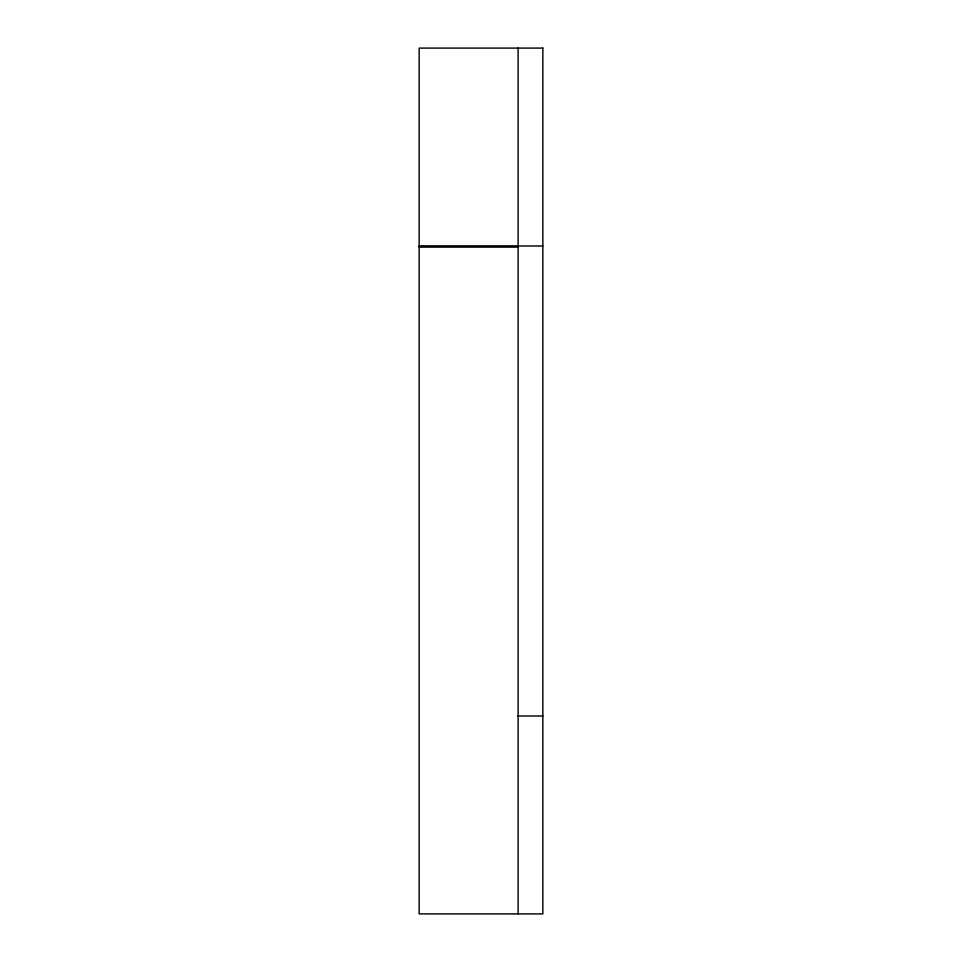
<?xml version="1.0" encoding="UTF-8"?>
<svg xmlns="http://www.w3.org/2000/svg" width="962" height="962" viewBox="0 0 962 962"><rect width="100%" height="100%" fill="white"/><g stroke="black" fill="none" stroke-linecap="round" stroke-linejoin="round"><path stroke-width="1.44" d="M419.155 245.995L542.845 245.995M419.155 246.585L518.109 246.585M419.155 246.813L518.109 246.813M518.109 716.005L542.845 716.005M518.109 48.1L518.109 913.9M542.845 48.1L419.155 48.1L419.155 913.9L542.845 913.9L542.845 48.1"/></g></svg>
